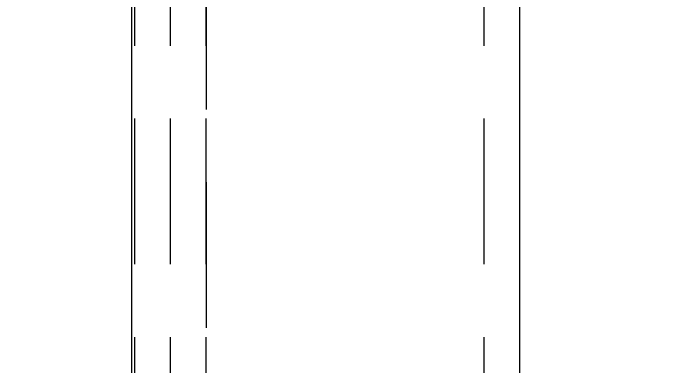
# Model space of a CAD drawing. Header units: metres. Extents: x 0 to 21025, y 0 to 14850.
# Drawn here: x 5152.7 to 5507.3, y 3908.9 to 4101.7 of the extents above; entities that cross this region are included whole.
import ezdxf

# ---------------------------------------------------------------- set-up
doc = ezdxf.new("R2010")
doc.units = ezdxf.units.M
doc.header["$LTSCALE"] = 25
doc.linetypes.add('HIDDEN2', pattern=[4.7625, 3.175, -1.5875])
doc.linetypes.add('PHANTOM', pattern=[63.5, 31.75, -6.35, 6.35, -6.35, 6.35, -6.35])
for name, color, linetype in [('SL4', 4, 'Continuous'), ('SRE', 2, 'PHANTOM'), ('ST1', 7, 'HIDDEN2')]:
    doc.layers.add(name, color=color, linetype=linetype)

msp = doc.modelspace()

# ---------------------------------------------------------------- linework, layer by layer
at = {"layer": 'SL4'}
for p, q in [((5217.512, 3872.296), (5217.512, 4482.221)), ((5429.178, 3872.296), (5429.178, 4479.446))]:
    msp.add_line(p, q, dxfattribs=at)
at = {"layer": 'SRE'}
msp.add_circle((5312.228, 3632.837), 854.648, dxfattribs=at)
at = {"layer": 'ST1'}
for p, q in [((5238.678, 3845.796), (5238.678, 4484.315)), ((5258.178, 3845.796), (5258.178, 4485.774)), ((5258.178, 4485.774), (5258.178, 3845.796)), ((5219.178, 3845.796), (5219.178, 4482.405)), ((5409.678, 3845.796), (5409.678, 4481.911))]:
    msp.add_line(p, q, dxfattribs=at)

doc.saveas('drawing.dxf')
